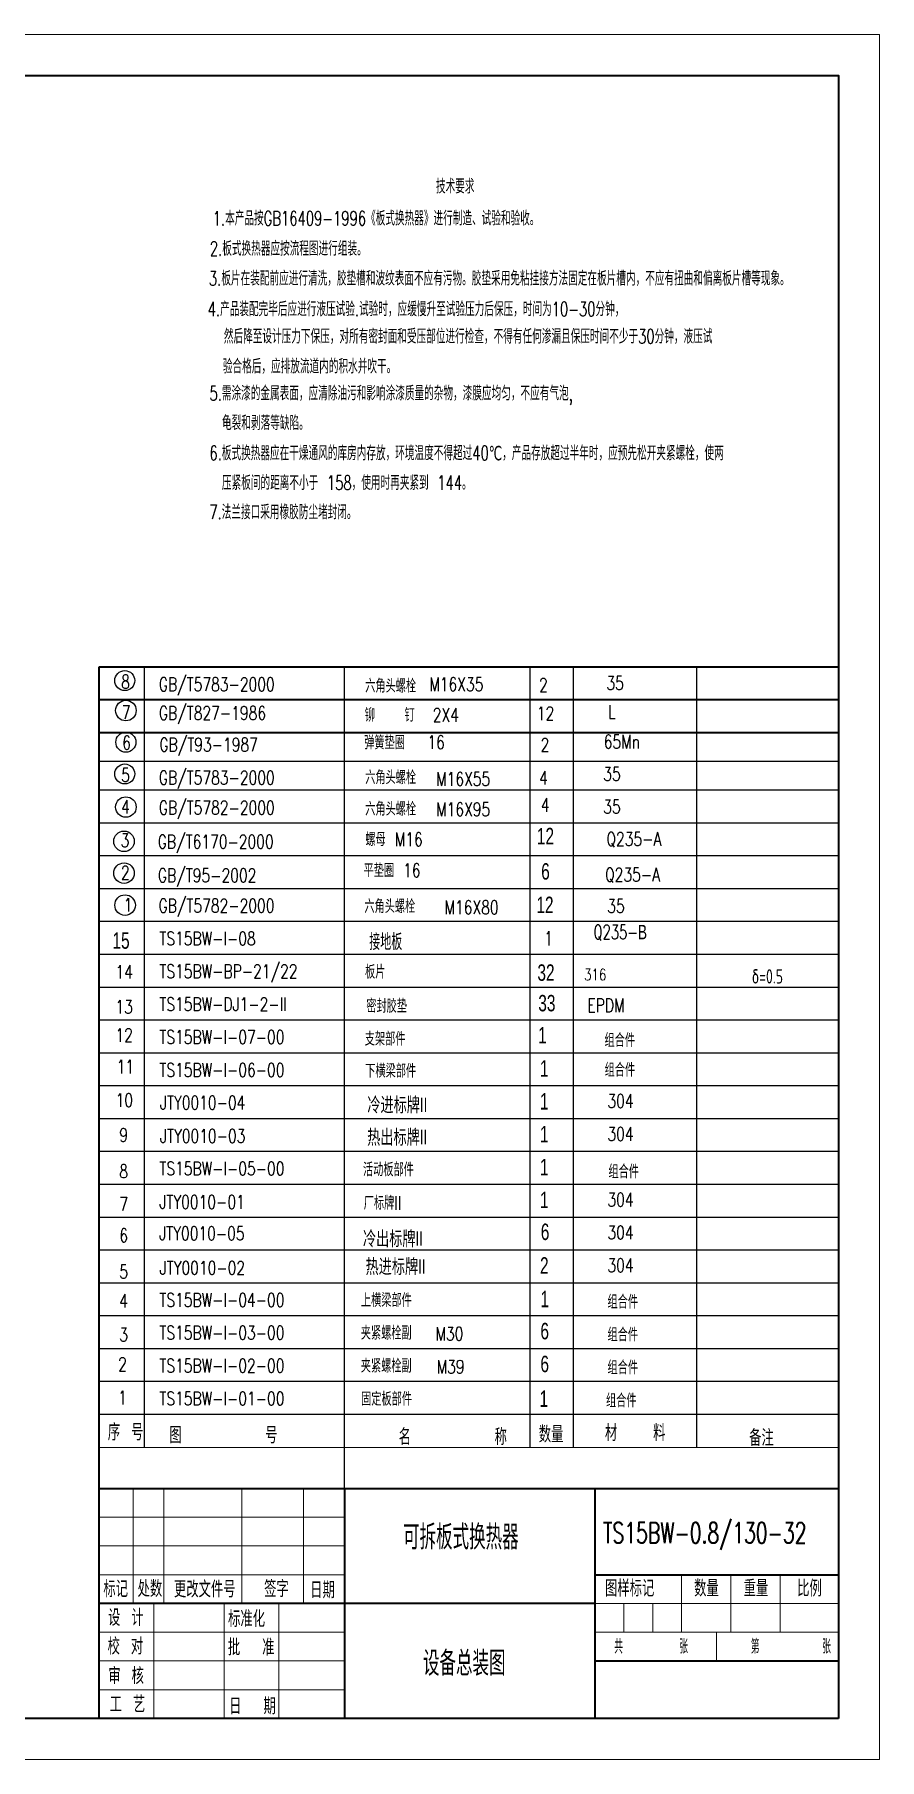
# Model space of a CAD drawing. Header units: millimetres. Extents: x 3165 to 3759, y 1184 to 1604.
# Drawn here: x 3553.5 to 3759.2, y 1183.6 to 1603.6 of the extents above; entities that cross this region are included whole.
import ezdxf

# ---------------------------------------------------------------- set-up
doc = ezdxf.new("R2010")
doc.units = ezdxf.units.MM
doc.layers.add('1', color=1, linetype='Continuous', lineweight=18, true_color=0xff0000)
doc.layers.add('2', color=2, linetype='Continuous', lineweight=18, true_color=0xffff00)
for name, color, linetype, lineweight in [('LAYER2', 2, 'Continuous', 25), ('粗实线层', 7, 'Continuous', 35), ('细实线层', 7, 'Continuous', 18)]:
    doc.layers.add(name, color=color, linetype=linetype, lineweight=lineweight)
doc.layers.add('尺寸线与文字层', color=2, linetype='Continuous')
doc.styles.add('HZ', font='txt.shx', dxfattribs={"width": 0.67, "bigfont": 'hztxt.shx'})
doc.styles.get("Standard").update_dxf_attribs({"font": 'arial.ttf'})

msp = doc.modelspace()

# ---------------------------------------------------------------- linework, layer by layer
at = {"layer": '1'}
for p, q in [((3749.217, 1259.641), (3569.217, 1259.641)), ((3569.217, 1249.641), (3749.217, 1249.641)), ((3569.217, 1249.641), (3749.217, 1249.641))]:
    msp.add_line(p, q, dxfattribs=at)
at = {"layer": '2', "ltscale": 0.5}
msp.add_lwpolyline([(3165.217, 1603.641), (3759.217, 1603.641), (3759.217, 1183.641), (3165.217, 1183.641)], close=True, dxfattribs=at)
at = {"layer": '尺寸线与文字层'}
for p, q in [((3580.289, 1259.641), (3580.289, 1449.641)), ((3629.018, 1249.641), (3629.018, 1449.641)), ((3674.15, 1259.641), (3674.15, 1449.641)), ((3684.766, 1259.641), (3684.766, 1449.641)), ((3714.768, 1259.641), (3714.768, 1449.641)), ((3749.217, 1426.641), (3569.459, 1426.641)), ((3749.217, 1419.641), (3569.459, 1419.641)), ((3749.217, 1411.641), (3569.459, 1411.641)), ((3749.217, 1403.641), (3569.459, 1403.641)), ((3749.217, 1395.641), (3569.459, 1395.641)), ((3749.217, 1387.641), (3569.459, 1387.641)), ((3749.217, 1379.641), (3569.459, 1379.641)), ((3749.217, 1371.641), (3569.459, 1371.641)), ((3749.217, 1363.641), (3569.459, 1363.641)), ((3749.217, 1355.641), (3569.459, 1355.641)), ((3749.217, 1347.641), (3569.459, 1347.641)), ((3749.217, 1339.641), (3569.459, 1339.641)), ((3749.217, 1331.641), (3569.459, 1331.641)), ((3749.217, 1323.641), (3569.459, 1323.641)), ((3749.217, 1315.641), (3569.459, 1315.641)), ((3749.217, 1307.641), (3569.459, 1307.641)), ((3749.217, 1299.641), (3569.459, 1299.641)), ((3749.217, 1291.641), (3569.459, 1291.641)), ((3749.217, 1283.641), (3569.459, 1283.641)), ((3749.217, 1275.641), (3569.459, 1275.641)), ((3749.217, 1267.641), (3569.459, 1267.641))]:
    msp.add_line(p, q, dxfattribs=at)
for centre, radius in [((3575.505, 1446.324), 2.436), ((3575.782, 1439.028), 2.5), ((3575.776, 1431.332), 2.436), ((3575.505, 1423.597), 2.436), ((3575.782, 1415.539), 2.5), ((3575.328, 1407.194), 2.5), ((3575.328, 1399.45), 2.5), ((3575.578, 1391.663), 2.5)]:
    msp.add_circle(centre, radius, dxfattribs=at)
at = {"layer": '粗实线层'}
for p, q in [((3749.217, 1449.641), (3569.217, 1449.641)), ((3569.217, 1449.641), (3569.217, 1193.641)), ((3749.217, 1441.641), (3569.217, 1441.641)), ((3749.217, 1433.641), (3569.217, 1433.641)), ((3569.217, 1249.641), (3749.217, 1249.641)), ((3629.018, 1249.641), (3629.018, 1193.641)), ((3690.018, 1193.641), (3690.018, 1249.641)), ((3690.018, 1228.641), (3749.217, 1228.641)), ((3690.018, 1221.641), (3569.217, 1221.641)), ((3690.018, 1207.641), (3749.217, 1207.641))]:
    msp.add_line(p, q, dxfattribs=at)
msp.add_lwpolyline([(3749.217, 1193.641), (3190.217, 1193.641), (3190.217, 1593.641), (3749.217, 1593.641)], close=True, dxfattribs=at)
at = {"layer": '细实线层'}
for p, q in [((3577.518, 1249.641), (3577.518, 1221.641)), ((3585.018, 1249.641), (3585.018, 1225.641)), ((3604.018, 1221.641), (3604.018, 1249.641)), ((3619.018, 1221.641), (3619.018, 1249.641)), ((3569.217, 1242.641), (3629.018, 1242.641)), ((3585.018, 1242.641), (3585.018, 1221.641)), ((3629.018, 1235.641), (3569.217, 1235.641)), ((3569.217, 1228.641), (3629.018, 1228.641)), ((3711.018, 1214.641), (3711.018, 1228.641)), ((3723.018, 1214.641), (3723.018, 1228.641)), ((3735.018, 1214.641), (3735.018, 1228.641)), ((3582.608, 1221.641), (3582.608, 1193.641)), ((3599.661, 1221.641), (3599.661, 1193.641)), ((3613.046, 1221.641), (3613.046, 1193.641)), ((3690.018, 1221.641), (3749.217, 1221.641)), ((3697.018, 1214.641), (3697.018, 1221.641)), ((3704.018, 1214.641), (3704.018, 1221.641)), ((3569.217, 1214.641), (3629.018, 1214.641)), ((3690.018, 1214.641), (3749.217, 1214.641)), ((3719.518, 1207.641), (3719.518, 1214.641)), ((3629.018, 1207.641), (3569.217, 1207.641)), ((3569.217, 1200.641), (3629.018, 1200.641))]:
    msp.add_line(p, q, dxfattribs=at)

# ---------------------------------------------------------------- texts
at = {"layer": '2', "style": 'HZ', "width": 0.67}
for s, height, p in [('技术要求', 3.5, (3651.247, 1564.931)), ('1.本产品按GB16409-1996《板式换热器》进行制造、试验和验收。', 3.5, (3596.923, 1557.138)), ('2.板式换热器应按流程图进行组装。', 3.5, (3596.222, 1549.777)), ('3.板片在装配前应进行清洗，胶垫槽和波纹表面不应有污物。胶垫采用免粘挂接方法固定在板片槽内，不应有扭曲和偏离板片槽等现象。', 3.5, (3595.992, 1542.511)), ('4.产品装配完毕后应进行液压试验.试验时，应缓慢升至试验压力后保压，时间为10-30分钟，', 3.5, (3595.688, 1535.042)), ('然后降至设计压力下保压，对所有密封面和受压部位进行检查，不得有任何渗漏且保压时间不少于30分钟，液压试', 3.5, (3599.625, 1528.389)), ('验合格后，应排放流道内的积水并吹干。', 3.5, (3599.385, 1521.098)), ('5.需涂漆的金属表面，应清除油污和影响涂漆质量的杂物，漆膜应均匀，不应有气泡,', 3.5, (3596.121, 1514.54)), ('龟裂和剥落等缺陷。', 3.5, (3599.187, 1507.317)), ('6.板式换热器应在干燥通风的库房内存放，环境温度不得超过40℃，产品存放超过半年时，应预先松开夹紧螺栓，使两', 3.5, (3596.115, 1499.972)), ('压紧板间的距离不小于 158，使用时再夹紧到 144。', 3.5, (3599.158, 1492.744)), ('7.法兰接口采用橡胶防尘堵封闭。', 3.5, (3596.088, 1485.606)), ('可拆板式换热器', 6, (3643.239, 1234.77)), ('TS15BW-0.8/130-32', 5, (3691.917, 1236.32)), ('设备总装图', 6, (3648.089, 1204.041))]:
    msp.add_text(s, height=height, dxfattribs=at).set_placement(p)
at = {"layer": '2', "width": 0.67}
for s, p in [('冷进标牌II', (3634.554, 1341.321)), ('热出标牌II', (3634.518, 1333.455)), ('冷出标牌II', (3633.481, 1308.754)), ('热进标牌II', (3634.12, 1301.958))]:
    msp.add_text(s, height=3.5, dxfattribs=at).set_placement(p)
at = {"layer": '2', "ltscale": 20, "attachment_point": 7, "style": 'HZ'}
for s, insert, char_height, width in [('Q235-{\\fArial|b0|i0|c0|p32;B}', (3689.59, 1383.013), 3.5, 21.105), ('接地板', (3635.01, 1380.704), 4, 12.06)]:
    msp.add_mtext(s, dxfattribs=dict(at, insert=insert, char_height=char_height, width=width))
at = {"layer": '2', "insert": (3572.527, 1380.982), "char_height": 4, "width": 7.65714, "attachment_point": 7}
msp.add_mtext('\\W0.67;15', dxfattribs=at)
at = {"layer": '2', "linetype": 'Continuous', "insert": (3677.65, 1381.826), "char_height": 3.5, "width": 3.35, "attachment_point": 7, "style": 'HZ'}
msp.add_mtext('\\T1;1', dxfattribs=at)
at = {"layer": '2', "ltscale": 0.5, "insert": (3728.146, 1372.558), "char_height": 3.5, "width": 16.16633, "attachment_point": 7, "style": 'HZ'}
msp.add_mtext('δ=0.5', dxfattribs=at)
at = {"layer": 'LAYER2', "ltscale": 20, "width": 0.67}
for s, p in [('12', (3675.834, 1406.475)), ('6', (3676.874, 1397.877)), ('12', (3675.704, 1389.731)), ('32', (3675.951, 1373.24)), ('33', (3676.17, 1365.804)), ('1', (3676.142, 1358.01)), ('1', (3676.572, 1349.884)), ('1', (3676.572, 1341.884)), ('1', (3676.572, 1333.884)), ('1', (3676.572, 1325.884)), ('1', (3676.572, 1317.884)), ('6', (3676.773, 1310.122)), ('2', (3676.587, 1301.934)), ('1', (3676.707, 1293.755)), ('6', (3676.685, 1285.948)), ('6', (3676.685, 1277.948)), ('1', (3676.488, 1269.495))]:
    msp.add_text(s, height=4, dxfattribs=at).set_placement(p)
at = {"layer": '尺寸线与文字层', "style": 'HZ'}
for s, height, width, p in [('8', 3.3, 0.75, (3574.641, 1444.41)), ('GB/T5783-2000', 3.3, 0.75, (3583.792, 1443.777)), ('六角头螺栓', 3.3, 0.75, (3634.038, 1443.394)), ('M16X35', 3.3, 0.75, (3649.645, 1443.775)), ('2', 3.3, 0.75, (3676.345, 1443.621)), ('35', 3.3, 0.75, (3692.741, 1444.09)), ('GB/T827-1986', 3.3, 0.75, (3583.805, 1436.788)), ('7', 3.3, 0.75, (3574.807, 1436.945)), ('铆   钉  2X4', 3.3, 0.75, (3633.923, 1436.307)), ('12', 3.3, 0.75, (3675.797, 1436.673)), ('L', 3.3, 0.75, (3693.158, 1437.069)), ('6', 3.3, 0.75, (3574.891, 1429.566)), ('GB/T93-1987', 3.3, 0.75, (3583.927, 1429.104)), ('弹簧垫圈', 3.3, 0.75, (3633.794, 1429.592)), ('16', 3.3, 0.75, (3649.168, 1429.677)), ('2', 3.3, 0.75, (3676.739, 1429.041)), ('65Mn', 3.3, 0.75, (3692.092, 1429.807)), ('5', 3.3, 0.75, (3574.641, 1421.683)), ('GB/T5783-2000', 3.3, 0.75, (3583.792, 1421.059)), ('六角头螺栓', 3.3, 0.75, (3634.038, 1421.1)), ('M16X55', 3.3, 0.75, (3651.301, 1420.745)), ('4', 3.3, 0.75, (3676.345, 1421.019)), ('35', 3.3, 0.75, (3691.977, 1421.961)), ('4', 3.3, 0.75, (3574.621, 1413.934)), ('GB/T5782-2000', 3.3, 0.75, (3583.792, 1413.73)), ('六角头螺栓', 3.3, 0.75, (3634.038, 1413.442)), ('M16X95', 3.3, 0.75, (3651.301, 1413.338)), ('4', 3.3, 0.75, (3676.776, 1414.405)), ('35', 3.3, 0.75, (3691.977, 1413.961)), ('3', 3.3, 0.75, (3574.502, 1405.775)), ('GB/T6170-2000', 3.3, 0.75, (3583.532, 1405.448)), ('螺母 M16', 3.3, 0.75, (3634.077, 1406.018)), ('Q235-A', 3.3, 0.75, (3692.741, 1406.11)), ('2', 3.3, 0.75, (3574.578, 1397.923)), ('GB/T95-2002', 3.3, 0.75, (3583.573, 1397.248)), ('平垫圈 16', 3.3, 0.75, (3633.639, 1398.47)), ('Q235-A', 3.3, 0.75, (3692.424, 1397.452)), ('1', 3.3, 0.75, (3575.212, 1390.073)), ('GB/T5782-2000', 3.3, 0.75, (3583.727, 1389.891)), ('六角头螺栓', 3.3, 0.75, (3633.832, 1389.725)), ('M16X80', 3.3, 0.75, (3653.355, 1389.46)), ('35', 3.3, 0.75, (3692.946, 1389.801)), ('TS15BW-I-08', 3.3, 0.75, (3583.933, 1381.892)), ('TS15BW-BP-21/22', 3.3, 0.75, (3583.933, 1373.892)), ('14', 3.3, 0.75, (3573.253, 1373.769)), ('板片', 3.3, 0.75, (3633.989, 1373.751)), ('316', 2.8, 0.75, (3687.312, 1373.352)), ('13', 3.3, 0.75, (3573.233, 1365.243)), ('TS15BW-DJ1-2-II', 3.3, 0.75, (3583.933, 1365.892)), ('密封胶垫', 3.3, 0.75, (3634.305, 1365.456)), ('EPDM', 3.3, 0.75, (3688.118, 1365.617)), ('12', 3.3, 0.75, (3573.233, 1358.337)), ('TS15BW-I-07-00', 3.3, 0.75, (3583.933, 1357.892)), ('支架部件', 3.3, 0.75, (3633.923, 1357.448)), ('组合件', 3.3, 0.75, (3692.28, 1357.118)), ('11', 3.3, 0.75, (3573.505, 1350.684)), ('TS15BW-I-06-00', 3.3, 0.75, (3583.933, 1349.892)), ('下横梁部件', 3.3, 0.75, (3634.045, 1349.654)), ('组合件', 3.3, 0.75, (3692.311, 1349.895)), ('10', 3.3, 0.75, (3573.274, 1342.526)), ('JTY0010-04', 3.3, 0.75, (3584.072, 1341.914)), ('304', 3.3, 0.75, (3693.004, 1342.309)), ('9', 3.3, 0.75, (3574.175, 1334.041)), ('JTY0010-03', 3.3, 0.75, (3584.079, 1333.816)), ('304', 3.3, 0.75, (3693.004, 1334.309)), ('8', 3.3, 0.75, (3574.175, 1325.227)), ('TS15BW-I-05-00', 3.3, 0.75, (3583.933, 1325.892)), ('活动板部件', 3.3, 0.75, (3633.498, 1325.642)), ('组合件', 3.3, 0.75, (3693.245, 1325.142)), ('7', 3.3, 0.75, (3574.175, 1317.266)), ('JTY0010-01', 3.3, 0.75, (3583.932, 1317.738)), ('厂标牌II ', 3.3, 0.75, (3633.673, 1317.493)), ('304', 3.3, 0.75, (3693.004, 1318.309)), ('6', 3.3, 0.75, (3574.175, 1309.589)), ('JTY0010-05', 3.3, 0.75, (3583.888, 1310.086)), ('304', 3.3, 0.75, (3693.004, 1310.309)), ('5', 3.3, 0.75, (3574.175, 1300.775)), ('JTY0010-02', 3.3, 0.75, (3583.998, 1301.696)), ('304', 3.3, 0.75, (3693.004, 1302.309)), ('4', 3.3, 0.75, (3574.175, 1293.667)), ('TS15BW-I-04-00', 3.3, 0.75, (3583.933, 1293.892)), ('上横梁部件', 3.3, 0.75, (3632.989, 1293.82)), ('组合件', 3.3, 0.75, (3693.015, 1293.423)), ('夹紧螺栓副', 3.3, 0.75, (3632.97, 1285.853)), ('3', 3.3, 0.75, (3574.175, 1285.421)), ('TS15BW-I-03-00', 3.3, 0.75, (3583.933, 1285.892)), ('M30', 3.3, 0.75, (3651.139, 1285.645)), ('组合件', 3.3, 0.75, (3693.015, 1285.423)), ('2', 3.3, 0.75, (3573.89, 1278.212)), ('TS15BW-I-02-00', 3.3, 0.75, (3583.933, 1277.892)), ('夹紧螺栓副', 3.3, 0.75, (3632.97, 1277.853)), ('组合件', 3.3, 0.75, (3693.015, 1277.423)), ('M39', 3.3, 0.75, (3651.42, 1277.608)), ('1', 3.3, 0.75, (3573.89, 1270.068)), ('TS15BW-I-01-00', 3.3, 0.75, (3583.933, 1269.892)), ('固定板部件', 3.3, 0.75, (3633.045, 1269.772)), ('组合件', 3.3, 0.75, (3692.65, 1269.385)), ('序 号', 4, 0.75, (3571.377, 1261.339)), ('图       号', 4, 0.75, (3586.335, 1260.621)), ('名       称', 4, 0.75, (3642.178, 1260.185)), ('数量', 4, 0.75, (3676.289, 1260.823)), ('材   料', 4, 0.75, (3692.394, 1261.169)), ('备注', 4, 0.75, (3727.488, 1259.957)), ('标记', 4, 0.75, (3570.298, 1223.159)), ('处数', 4, 0.75, (3578.631, 1223.201)), ('更改文件号', 4, 0.75, (3587.475, 1223.086)), (' 签字', 4, 0.75, (3606.759, 1223.19)), ('日期', 4, 0.75, (3620.643, 1222.896)), ('图样标记', 4, 0.75, (3692.413, 1223.307)), ('数量', 4, 0.75, (3714.101, 1223.307)), ('重量', 4, 0.75, (3726.134, 1223.307)), ('比例', 4, 0.75, (3739.175, 1223.307)), ('设 计', 4, 0.75, (3571.426, 1216.173)), ('标准化', 4, 0.75, (3600.654, 1215.869)), ('校 对', 4, 0.75, (3571.32, 1209.197)), ('批  准', 4, 0.75, (3600.602, 1208.955)), ('共         张          第          张', 3.5, 0.45, (3694.639, 1209.42)), ('审 核', 4, 0.75, (3571.499, 1201.989)), ('工 艺', 4, 0.75, (3571.825, 1195.076)), ('日  期', 4, 0.75, (3600.916, 1194.626))]:
    msp.add_text(s, height=height, dxfattribs=dict(at, width=width)).set_placement(p)

doc.saveas('drawing.dxf')
